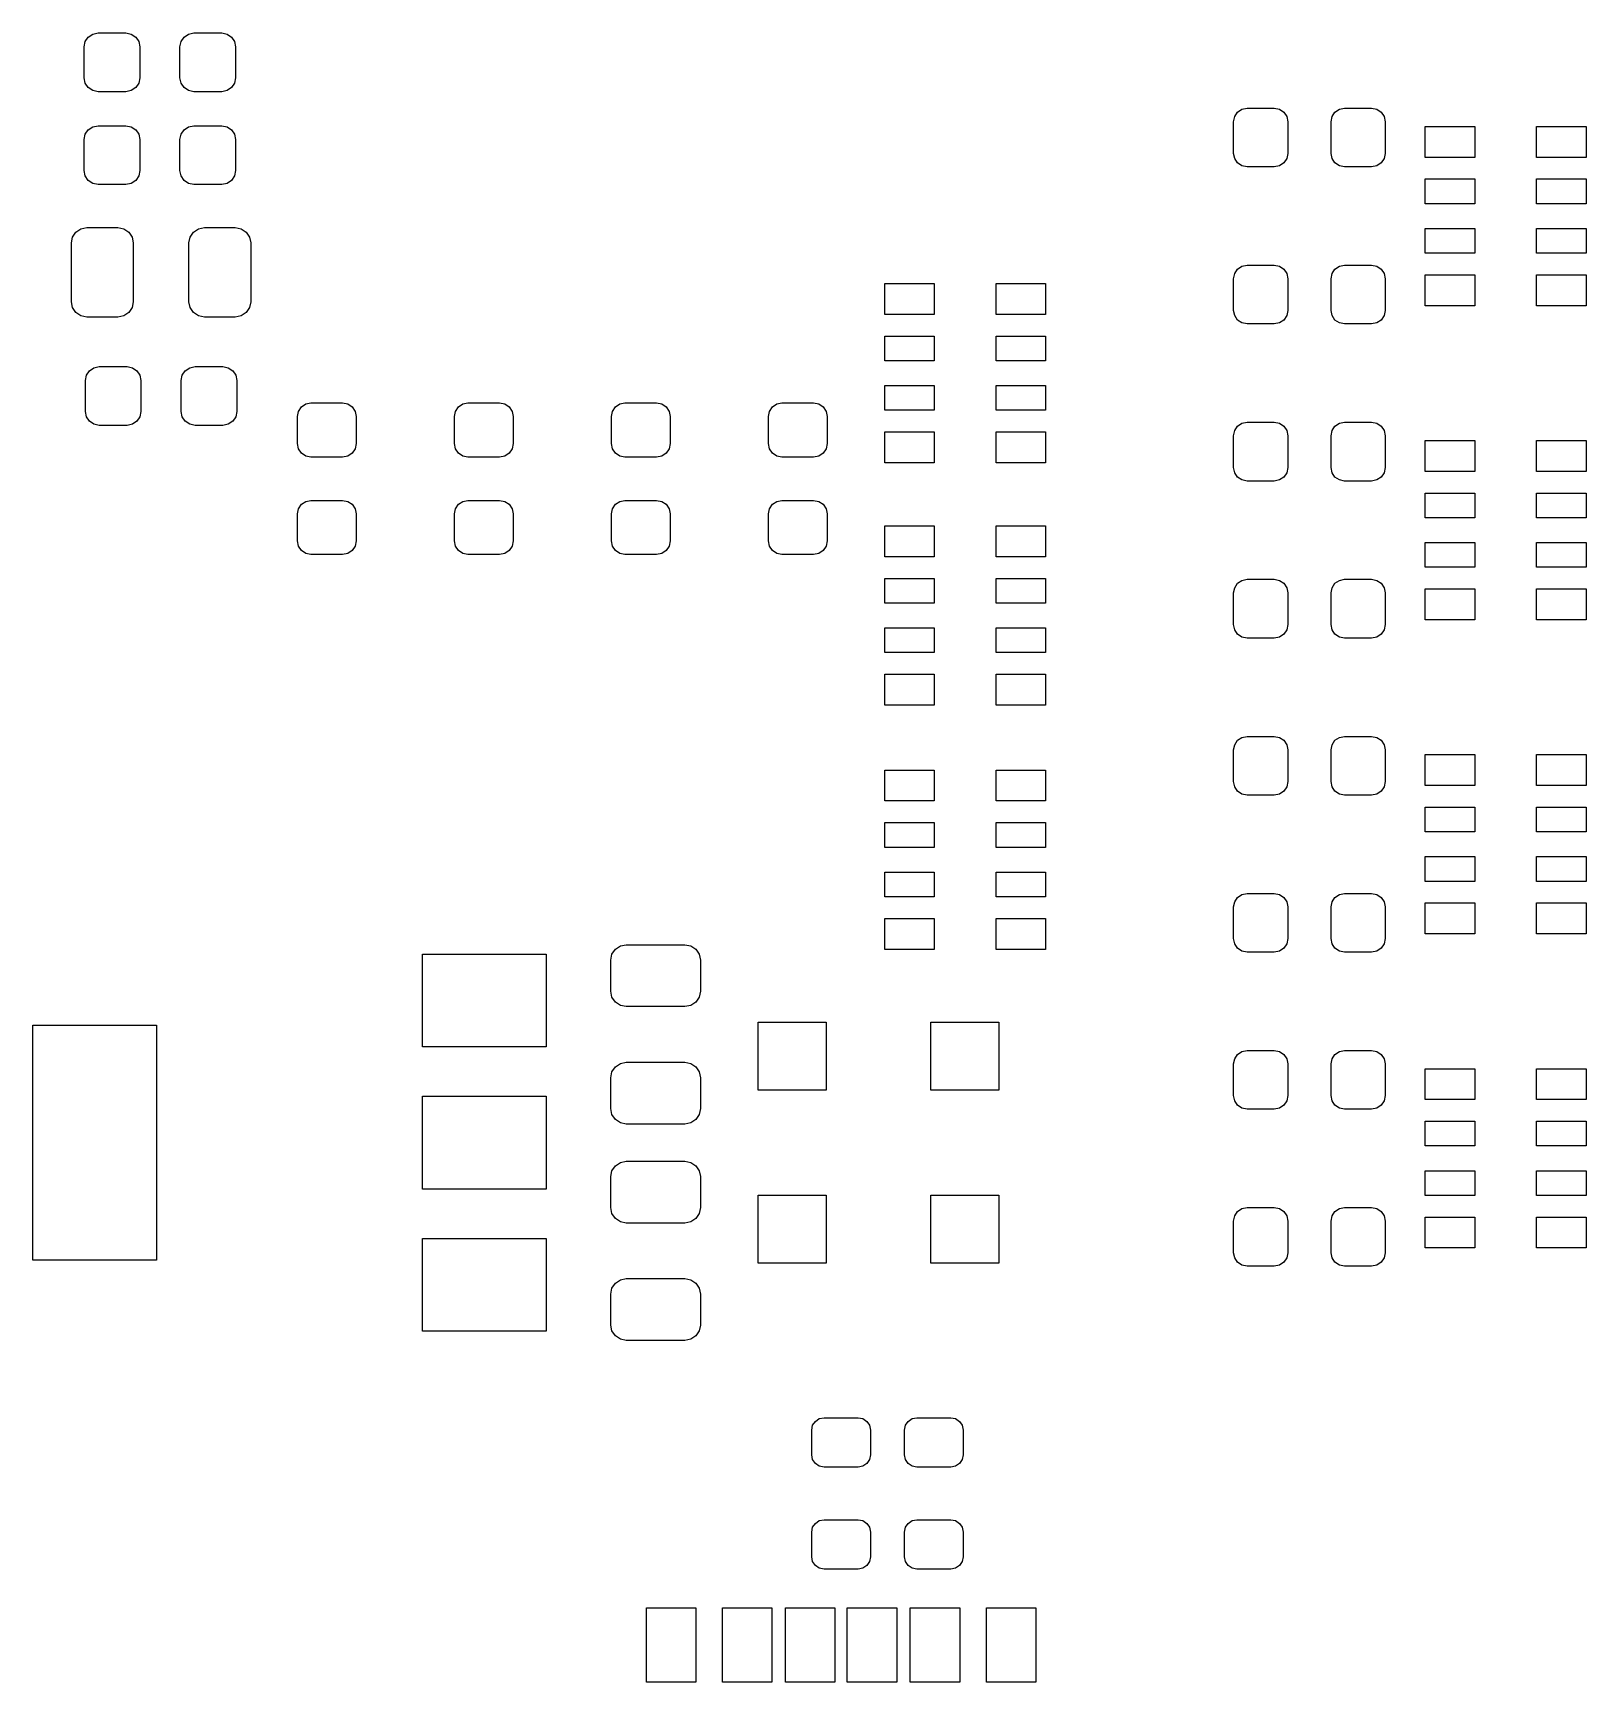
# Model space of a CAD drawing. Extents: x 59.9 to 115.5, y -126.7 to -48.9.
# Drawn here: x 90.43 to 115.55, y -125.05 to -98.38 of the extents above; entities that cross this region are included whole.
import ezdxf

# ---------------------------------------------------------------- set-up
doc = ezdxf.new("R2010")
doc.units = 0
doc.layers.add('BLACK', color=7, linetype='CONTINUOUS')

msp = doc.modelspace()

# ---------------------------------------------------------------- linework, layer by layer
at = {"layer": 'BLACK', "linetype": 'CONTINUOUS'}
for p, q in [((91.3214, -98.4444), (91.3944, -98.3956)), ((91.3944, -98.3956), (91.4805, -98.3785)), ((91.4805, -98.3785), (91.9305, -98.3785)), ((91.9305, -98.3785), (92.0166, -98.3956)), ((92.0166, -98.3956), (92.0896, -98.4444)), ((92.8714, -98.4444), (92.9444, -98.3956)), ((92.9444, -98.3956), (93.0305, -98.3785)), ((93.0305, -98.3785), (93.4805, -98.3785)), ((93.4805, -98.3785), (93.5666, -98.3956)), ((93.5666, -98.3956), (93.6396, -98.4444)), ((91.2555, -98.6035), (91.2726, -98.5174)), ((91.2555, -99.1035), (91.2555, -98.6035)), ((91.2726, -98.5174), (91.3214, -98.4444)), ((92.0896, -98.4444), (92.1384, -98.5174)), ((92.1384, -98.5174), (92.1555, -98.6035)), ((92.1555, -98.6035), (92.1555, -99.1035)), ((92.8055, -98.6035), (92.8226, -98.5174)), ((92.8055, -99.1035), (92.8055, -98.6035)), ((92.8226, -98.5174), (92.8714, -98.4444)), ((93.6396, -98.4444), (93.6884, -98.5174)), ((93.6884, -98.5174), (93.7055, -98.6035)), ((93.7055, -98.6035), (93.7055, -99.1035)), ((91.2726, -99.1896), (91.2555, -99.1035)), ((91.3214, -99.2626), (91.2726, -99.1896)), ((92.1384, -99.1896), (92.0896, -99.2626)), ((92.1555, -99.1035), (92.1384, -99.1896)), ((92.8226, -99.1896), (92.8055, -99.1035)), ((92.8714, -99.2626), (92.8226, -99.1896)), ((93.6884, -99.1896), (93.6396, -99.2626)), ((93.7055, -99.1035), (93.6884, -99.1896)), ((91.3944, -99.3113), (91.3214, -99.2626)), ((91.4805, -99.3285), (91.3944, -99.3113)), ((91.9305, -99.3285), (91.4805, -99.3285)), ((92.0166, -99.3113), (91.9305, -99.3285)), ((92.0896, -99.2626), (92.0166, -99.3113)), ((92.9444, -99.3113), (92.8714, -99.2626)), ((93.0305, -99.3285), (92.9444, -99.3113)), ((93.4805, -99.3285), (93.0305, -99.3285)), ((93.5666, -99.3113), (93.4805, -99.3285)), ((93.6396, -99.2626), (93.5666, -99.3113)), ((109.85, -99.8137), (109.867, -99.73)), ((109.867, -99.73), (109.914, -99.6591)), ((109.914, -99.6591), (109.985, -99.6117)), ((109.985, -99.6117), (110.069, -99.595)), ((110.069, -99.595), (110.506, -99.595)), ((110.506, -99.595), (110.59, -99.6117)), ((110.59, -99.6117), (110.661, -99.6591)), ((110.661, -99.6591), (110.708, -99.73)), ((110.708, -99.73), (110.725, -99.8137)), ((111.425, -99.8137), (111.442, -99.73)), ((111.442, -99.73), (111.489, -99.6591)), ((111.489, -99.6591), (111.56, -99.6117)), ((111.56, -99.6117), (111.644, -99.595)), ((111.644, -99.595), (112.081, -99.595)), ((112.081, -99.595), (112.165, -99.6117)), ((112.165, -99.6117), (112.236, -99.6591)), ((112.236, -99.6591), (112.283, -99.73)), ((112.283, -99.73), (112.3, -99.8137)), ((91.2555, -100.103), (91.2726, -100.017)), ((91.2726, -100.017), (91.3214, -99.9444)), ((91.3214, -99.9444), (91.3944, -99.8956)), ((91.3944, -99.8956), (91.4805, -99.8785)), ((91.4805, -99.8785), (91.9305, -99.8785)), ((91.9305, -99.8785), (92.0166, -99.8956)), ((92.0166, -99.8956), (92.0896, -99.9444)), ((92.0896, -99.9444), (92.1384, -100.017)), ((92.1384, -100.017), (92.1555, -100.103)), ((92.8055, -100.103), (92.8226, -100.017)), ((92.8226, -100.017), (92.8714, -99.9444)), ((92.8714, -99.9444), (92.9444, -99.8956)), ((92.9444, -99.8956), (93.0305, -99.8785)), ((93.0305, -99.8785), (93.4805, -99.8785)), ((93.4805, -99.8785), (93.5666, -99.8956)), ((93.5666, -99.8956), (93.6396, -99.9444)), ((93.6396, -99.9444), (93.6884, -100.017)), ((93.6884, -100.017), (93.7055, -100.103)), ((109.85, -100.326), (109.85, -99.8137)), ((110.725, -99.8137), (110.725, -100.326)), ((111.425, -100.326), (111.425, -99.8137)), ((112.3, -99.8137), (112.3, -100.326)), ((112.95, -100.39), (112.95, -99.89)), ((112.95, -99.89), (113.75, -99.89)), ((113.75, -99.89), (113.75, -100.39)), ((114.75, -100.39), (114.75, -99.89)), ((114.75, -99.89), (115.55, -99.89)), ((115.55, -99.89), (115.55, -100.39)), ((91.2555, -100.603), (91.2555, -100.103)), ((92.1555, -100.103), (92.1555, -100.603)), ((92.8055, -100.603), (92.8055, -100.103)), ((93.7055, -100.103), (93.7055, -100.603)), ((109.867, -100.41), (109.85, -100.326)), ((109.914, -100.481), (109.867, -100.41)), ((109.985, -100.528), (109.914, -100.481)), ((110.069, -100.545), (109.985, -100.528)), ((110.506, -100.545), (110.069, -100.545)), ((110.59, -100.528), (110.506, -100.545)), ((110.661, -100.481), (110.59, -100.528)), ((110.708, -100.41), (110.661, -100.481)), ((110.725, -100.326), (110.708, -100.41)), ((111.442, -100.41), (111.425, -100.326)), ((111.489, -100.481), (111.442, -100.41)), ((111.56, -100.528), (111.489, -100.481)), ((111.644, -100.545), (111.56, -100.528)), ((112.081, -100.545), (111.644, -100.545)), ((112.165, -100.528), (112.081, -100.545)), ((112.236, -100.481), (112.165, -100.528)), ((112.283, -100.41), (112.236, -100.481)), ((112.3, -100.326), (112.283, -100.41)), ((113.75, -100.39), (112.95, -100.39)), ((115.55, -100.39), (114.75, -100.39)), ((91.2726, -100.69), (91.2555, -100.603)), ((91.3214, -100.763), (91.2726, -100.69)), ((91.3944, -100.811), (91.3214, -100.763)), ((91.4805, -100.828), (91.3944, -100.811)), ((92.0166, -100.811), (91.9305, -100.828)), ((92.0896, -100.763), (92.0166, -100.811)), ((92.1384, -100.69), (92.0896, -100.763)), ((92.1555, -100.603), (92.1384, -100.69)), ((92.8226, -100.69), (92.8055, -100.603)), ((92.8714, -100.763), (92.8226, -100.69)), ((92.9444, -100.811), (92.8714, -100.763)), ((93.0305, -100.828), (92.9444, -100.811)), ((93.5666, -100.811), (93.4805, -100.828)), ((93.6396, -100.763), (93.5666, -100.811)), ((93.6884, -100.69), (93.6396, -100.763)), ((93.7055, -100.603), (93.6884, -100.69)), ((112.95, -101.14), (112.95, -100.74)), ((112.95, -100.74), (113.75, -100.74)), ((113.75, -100.74), (113.75, -101.14)), ((114.75, -101.14), (114.75, -100.74)), ((114.75, -100.74), (115.55, -100.74)), ((115.55, -100.74), (115.55, -101.14)), ((91.9305, -100.828), (91.4805, -100.828)), ((93.4805, -100.828), (93.0305, -100.828)), ((113.75, -101.14), (112.95, -101.14)), ((115.55, -101.14), (114.75, -101.14)), ((91.069, -101.679), (91.1232, -101.598)), ((91.1232, -101.598), (91.2043, -101.544)), ((91.2043, -101.544), (91.3, -101.525)), ((91.3, -101.525), (91.8, -101.525)), ((91.8, -101.525), (91.8957, -101.544)), ((91.8957, -101.544), (91.9768, -101.598)), ((91.9768, -101.598), (92.031, -101.679)), ((92.969, -101.679), (93.0232, -101.598)), ((93.0232, -101.598), (93.1043, -101.544)), ((93.1043, -101.544), (93.2, -101.525)), ((93.2, -101.525), (93.7, -101.525)), ((93.7, -101.525), (93.7957, -101.544)), ((93.7957, -101.544), (93.8768, -101.598)), ((93.8768, -101.598), (93.931, -101.679)), ((112.95, -101.94), (112.95, -101.54)), ((112.95, -101.54), (113.75, -101.54)), ((113.75, -101.54), (113.75, -101.94)), ((114.75, -101.94), (114.75, -101.54)), ((114.75, -101.54), (115.55, -101.54)), ((115.55, -101.54), (115.55, -101.94)), ((91.05, -101.775), (91.069, -101.679)), ((91.05, -102.725), (91.05, -101.775)), ((92.031, -101.679), (92.05, -101.775)), ((92.05, -101.775), (92.05, -102.725)), ((92.95, -101.775), (92.969, -101.679)), ((92.95, -102.725), (92.95, -101.775)), ((93.931, -101.679), (93.95, -101.775)), ((93.95, -101.775), (93.95, -102.725)), ((109.985, -102.152), (110.069, -102.135)), ((110.069, -102.135), (110.506, -102.135)), ((110.506, -102.135), (110.59, -102.152)), ((111.56, -102.152), (111.644, -102.135)), ((111.644, -102.135), (112.081, -102.135)), ((112.081, -102.135), (112.165, -102.152)), ((113.75, -101.94), (112.95, -101.94)), ((115.55, -101.94), (114.75, -101.94)), ((109.85, -102.354), (109.867, -102.27)), ((109.85, -102.866), (109.85, -102.354)), ((109.867, -102.27), (109.914, -102.199)), ((109.914, -102.199), (109.985, -102.152)), ((110.59, -102.152), (110.661, -102.199)), ((110.661, -102.199), (110.708, -102.27)), ((110.708, -102.27), (110.725, -102.354)), ((110.725, -102.354), (110.725, -102.866)), ((111.425, -102.354), (111.442, -102.27)), ((111.425, -102.866), (111.425, -102.354)), ((111.442, -102.27), (111.489, -102.199)), ((111.489, -102.199), (111.56, -102.152)), ((112.165, -102.152), (112.236, -102.199)), ((112.236, -102.199), (112.283, -102.27)), ((112.283, -102.27), (112.3, -102.354)), ((112.3, -102.354), (112.3, -102.866)), ((112.95, -102.79), (112.95, -102.29)), ((112.95, -102.29), (113.75, -102.29)), ((113.75, -102.29), (113.75, -102.79)), ((114.75, -102.79), (114.75, -102.29)), ((114.75, -102.29), (115.55, -102.29)), ((115.55, -102.29), (115.55, -102.79)), ((104.206, -102.93), (104.206, -102.43)), ((104.206, -102.43), (105.006, -102.43)), ((105.006, -102.43), (105.006, -102.93)), ((106.006, -102.93), (106.006, -102.43)), ((106.006, -102.43), (106.806, -102.43)), ((106.806, -102.43), (106.806, -102.93)), ((91.069, -102.821), (91.05, -102.725)), ((91.1232, -102.902), (91.069, -102.821)), ((91.2043, -102.956), (91.1232, -102.902)), ((91.9768, -102.902), (91.8957, -102.956)), ((92.031, -102.821), (91.9768, -102.902)), ((92.05, -102.725), (92.031, -102.821)), ((92.969, -102.821), (92.95, -102.725)), ((93.0232, -102.902), (92.969, -102.821)), ((93.1043, -102.956), (93.0232, -102.902)), ((93.8768, -102.902), (93.7957, -102.956)), ((93.931, -102.821), (93.8768, -102.902)), ((93.95, -102.725), (93.931, -102.821)), ((105.006, -102.93), (104.206, -102.93)), ((106.806, -102.93), (106.006, -102.93)), ((109.867, -102.95), (109.85, -102.866)), ((109.914, -103.021), (109.867, -102.95)), ((110.708, -102.95), (110.661, -103.021)), ((110.725, -102.866), (110.708, -102.95)), ((111.442, -102.95), (111.425, -102.866)), ((111.489, -103.021), (111.442, -102.95)), ((112.283, -102.95), (112.236, -103.021)), ((112.3, -102.866), (112.283, -102.95)), ((113.75, -102.79), (112.95, -102.79)), ((115.55, -102.79), (114.75, -102.79)), ((91.3, -102.975), (91.2043, -102.956)), ((91.8, -102.975), (91.3, -102.975)), ((91.8957, -102.956), (91.8, -102.975)), ((93.2, -102.975), (93.1043, -102.956)), ((93.7, -102.975), (93.2, -102.975)), ((93.7957, -102.956), (93.7, -102.975)), ((109.985, -103.068), (109.914, -103.021)), ((110.069, -103.085), (109.985, -103.068)), ((110.506, -103.085), (110.069, -103.085)), ((110.59, -103.068), (110.506, -103.085)), ((110.661, -103.021), (110.59, -103.068)), ((111.56, -103.068), (111.489, -103.021)), ((111.644, -103.085), (111.56, -103.068)), ((112.081, -103.085), (111.644, -103.085)), ((112.165, -103.068), (112.081, -103.085)), ((112.236, -103.021), (112.165, -103.068)), ((104.206, -103.68), (104.206, -103.28)), ((104.206, -103.28), (105.006, -103.28)), ((105.006, -103.28), (105.006, -103.68)), ((106.006, -103.68), (106.006, -103.28)), ((106.006, -103.28), (106.806, -103.28)), ((106.806, -103.28), (106.806, -103.68)), ((105.006, -103.68), (104.206, -103.68)), ((106.806, -103.68), (106.006, -103.68)), ((91.275, -104), (91.2921, -103.914)), ((91.275, -104.5), (91.275, -104)), ((91.2921, -103.914), (91.3409, -103.841)), ((91.3409, -103.841), (91.4139, -103.792)), ((91.4139, -103.792), (91.5, -103.775)), ((91.5, -103.775), (91.95, -103.775)), ((91.95, -103.775), (92.0361, -103.792)), ((92.0361, -103.792), (92.1091, -103.841)), ((92.1091, -103.841), (92.1579, -103.914)), ((92.1579, -103.914), (92.175, -104)), ((92.175, -104), (92.175, -104.5)), ((92.825, -104), (92.8421, -103.914)), ((92.825, -104.5), (92.825, -104)), ((92.8421, -103.914), (92.8909, -103.841)), ((92.8909, -103.841), (92.9639, -103.792)), ((92.9639, -103.792), (93.05, -103.775)), ((93.05, -103.775), (93.5, -103.775)), ((93.5, -103.775), (93.5861, -103.792)), ((93.5861, -103.792), (93.6591, -103.841)), ((93.6591, -103.841), (93.7079, -103.914)), ((93.7079, -103.914), (93.725, -104)), ((93.725, -104), (93.725, -104.5)), ((104.206, -104.48), (104.206, -104.08)), ((104.206, -104.08), (105.006, -104.08)), ((105.006, -104.08), (105.006, -104.48)), ((106.006, -104.48), (106.006, -104.08)), ((106.006, -104.08), (106.806, -104.08)), ((106.806, -104.08), (106.806, -104.48)), ((91.2921, -104.586), (91.275, -104.5)), ((92.175, -104.5), (92.1579, -104.586)), ((92.8421, -104.586), (92.825, -104.5)), ((93.725, -104.5), (93.7079, -104.586)), ((94.705, -104.581), (94.7217, -104.498)), ((94.7217, -104.498), (94.7691, -104.427)), ((94.7691, -104.427), (94.84, -104.379)), ((94.84, -104.379), (94.9237, -104.362)), ((94.9237, -104.362), (95.4363, -104.362)), ((95.4363, -104.362), (95.52, -104.379)), ((95.52, -104.379), (95.5909, -104.427)), ((95.5909, -104.427), (95.6383, -104.498)), ((95.6383, -104.498), (95.655, -104.581)), ((97.245, -104.581), (97.2617, -104.498)), ((97.2617, -104.498), (97.3091, -104.427)), ((97.3091, -104.427), (97.38, -104.379)), ((97.38, -104.379), (97.4637, -104.362)), ((97.4637, -104.362), (97.9762, -104.362)), ((97.9762, -104.362), (98.06, -104.379)), ((98.06, -104.379), (98.1309, -104.427)), ((98.1309, -104.427), (98.1783, -104.498)), ((98.1783, -104.498), (98.195, -104.581)), ((99.785, -104.581), (99.8017, -104.498)), ((99.8017, -104.498), (99.8491, -104.427)), ((99.8491, -104.427), (99.92, -104.379)), ((99.92, -104.379), (100.004, -104.362)), ((100.004, -104.362), (100.516, -104.362)), ((100.516, -104.362), (100.6, -104.379)), ((100.6, -104.379), (100.671, -104.427)), ((100.671, -104.427), (100.718, -104.498)), ((100.718, -104.498), (100.735, -104.581)), ((102.325, -104.581), (102.342, -104.498)), ((102.342, -104.498), (102.389, -104.427)), ((102.389, -104.427), (102.46, -104.379)), ((102.46, -104.379), (102.544, -104.362)), ((102.544, -104.362), (103.056, -104.362)), ((103.056, -104.362), (103.14, -104.379)), ((103.14, -104.379), (103.211, -104.427)), ((103.211, -104.427), (103.258, -104.498)), ((103.258, -104.498), (103.275, -104.581)), ((105.006, -104.48), (104.206, -104.48)), ((106.806, -104.48), (106.006, -104.48)), ((91.3409, -104.659), (91.2921, -104.586)), ((91.4139, -104.708), (91.3409, -104.659)), ((91.5, -104.725), (91.4139, -104.708)), ((91.95, -104.725), (91.5, -104.725)), ((92.0361, -104.708), (91.95, -104.725)), ((92.1091, -104.659), (92.0361, -104.708)), ((92.1579, -104.586), (92.1091, -104.659)), ((92.8909, -104.659), (92.8421, -104.586)), ((92.9639, -104.708), (92.8909, -104.659)), ((93.05, -104.725), (92.9639, -104.708)), ((93.5, -104.725), (93.05, -104.725)), ((93.5861, -104.708), (93.5, -104.725)), ((93.6591, -104.659), (93.5861, -104.708)), ((93.7079, -104.586), (93.6591, -104.659)), ((94.705, -105.019), (94.705, -104.581)), ((95.655, -104.581), (95.655, -105.019)), ((97.245, -105.019), (97.245, -104.581)), ((98.195, -104.581), (98.195, -105.019)), ((99.785, -105.019), (99.785, -104.581)), ((100.735, -104.581), (100.735, -105.019)), ((102.325, -105.019), (102.325, -104.581)), ((103.275, -104.581), (103.275, -105.019)), ((109.85, -104.894), (109.867, -104.81)), ((109.867, -104.81), (109.914, -104.739)), ((109.914, -104.739), (109.985, -104.692)), ((109.985, -104.692), (110.069, -104.675)), ((110.069, -104.675), (110.506, -104.675)), ((110.506, -104.675), (110.59, -104.692)), ((110.59, -104.692), (110.661, -104.739)), ((110.661, -104.739), (110.708, -104.81)), ((110.708, -104.81), (110.725, -104.894)), ((111.425, -104.894), (111.442, -104.81)), ((111.442, -104.81), (111.489, -104.739)), ((111.489, -104.739), (111.56, -104.692)), ((111.56, -104.692), (111.644, -104.675)), ((111.644, -104.675), (112.081, -104.675)), ((112.081, -104.675), (112.165, -104.692)), ((112.165, -104.692), (112.236, -104.739)), ((112.236, -104.739), (112.283, -104.81)), ((112.283, -104.81), (112.3, -104.894)), ((94.7217, -105.102), (94.705, -105.019)), ((95.655, -105.019), (95.6383, -105.102)), ((97.2617, -105.102), (97.245, -105.019)), ((98.195, -105.019), (98.1783, -105.102)), ((99.8017, -105.102), (99.785, -105.019)), ((100.735, -105.019), (100.718, -105.102)), ((102.342, -105.102), (102.325, -105.019)), ((103.275, -105.019), (103.258, -105.102)), ((104.206, -105.33), (104.206, -104.83)), ((104.206, -104.83), (105.006, -104.83)), ((105.006, -104.83), (105.006, -105.33)), ((106.006, -105.33), (106.006, -104.83)), ((106.006, -104.83), (106.806, -104.83)), ((106.806, -104.83), (106.806, -105.33)), ((109.85, -105.406), (109.85, -104.894)), ((110.725, -104.894), (110.725, -105.406)), ((111.425, -105.406), (111.425, -104.894)), ((112.3, -104.894), (112.3, -105.406)), ((112.95, -105.47), (112.95, -104.97)), ((112.95, -104.97), (113.75, -104.97)), ((113.75, -104.97), (113.75, -105.47)), ((114.75, -105.47), (114.75, -104.97)), ((114.75, -104.97), (115.55, -104.97)), ((115.55, -104.97), (115.55, -105.47)), ((94.7691, -105.173), (94.7217, -105.102)), ((94.84, -105.221), (94.7691, -105.173)), ((94.9237, -105.237), (94.84, -105.221)), ((95.4363, -105.237), (94.9237, -105.237)), ((95.52, -105.221), (95.4363, -105.237)), ((95.5909, -105.173), (95.52, -105.221)), ((95.6383, -105.102), (95.5909, -105.173)), ((97.3091, -105.173), (97.2617, -105.102)), ((97.38, -105.221), (97.3091, -105.173)), ((97.4637, -105.237), (97.38, -105.221)), ((97.9762, -105.237), (97.4637, -105.237)), ((98.06, -105.221), (97.9762, -105.237)), ((98.1309, -105.173), (98.06, -105.221)), ((98.1783, -105.102), (98.1309, -105.173)), ((99.8491, -105.173), (99.8017, -105.102)), ((99.92, -105.221), (99.8491, -105.173)), ((100.004, -105.237), (99.92, -105.221)), ((100.516, -105.237), (100.004, -105.237)), ((100.6, -105.221), (100.516, -105.237)), ((100.671, -105.173), (100.6, -105.221)), ((100.718, -105.102), (100.671, -105.173)), ((102.389, -105.173), (102.342, -105.102)), ((102.46, -105.221), (102.389, -105.173)), ((102.544, -105.237), (102.46, -105.221)), ((103.056, -105.237), (102.544, -105.237)), ((103.14, -105.221), (103.056, -105.237)), ((103.211, -105.173), (103.14, -105.221)), ((103.258, -105.102), (103.211, -105.173)), ((105.006, -105.33), (104.206, -105.33)), ((106.806, -105.33), (106.006, -105.33)), ((109.867, -105.49), (109.85, -105.406)), ((109.914, -105.561), (109.867, -105.49)), ((109.985, -105.608), (109.914, -105.561)), ((110.069, -105.625), (109.985, -105.608)), ((110.59, -105.608), (110.506, -105.625)), ((110.661, -105.561), (110.59, -105.608)), ((110.708, -105.49), (110.661, -105.561)), ((110.725, -105.406), (110.708, -105.49)), ((111.442, -105.49), (111.425, -105.406)), ((111.489, -105.561), (111.442, -105.49)), ((111.56, -105.608), (111.489, -105.561)), ((111.644, -105.625), (111.56, -105.608)), ((112.165, -105.608), (112.081, -105.625)), ((112.236, -105.561), (112.165, -105.608)), ((112.283, -105.49), (112.236, -105.561)), ((112.3, -105.406), (112.283, -105.49)), ((113.75, -105.47), (112.95, -105.47)), ((115.55, -105.47), (114.75, -105.47)), ((110.506, -105.625), (110.069, -105.625)), ((112.081, -105.625), (111.644, -105.625)), ((112.95, -106.22), (112.95, -105.82)), ((112.95, -105.82), (113.75, -105.82)), ((113.75, -105.82), (113.75, -106.22)), ((114.75, -106.22), (114.75, -105.82)), ((114.75, -105.82), (115.55, -105.82)), ((115.55, -105.82), (115.55, -106.22)), ((94.705, -106.156), (94.7217, -106.073)), ((94.7217, -106.073), (94.7691, -106.002)), ((94.7691, -106.002), (94.84, -105.954)), ((94.84, -105.954), (94.9237, -105.938)), ((94.9237, -105.938), (95.4363, -105.938)), ((95.4363, -105.938), (95.52, -105.954)), ((95.52, -105.954), (95.5909, -106.002)), ((95.5909, -106.002), (95.6383, -106.073)), ((95.6383, -106.073), (95.655, -106.156)), ((97.245, -106.156), (97.2617, -106.073)), ((97.2617, -106.073), (97.3091, -106.002)), ((97.3091, -106.002), (97.38, -105.954)), ((97.38, -105.954), (97.4637, -105.938)), ((97.4637, -105.938), (97.9762, -105.938)), ((97.9762, -105.938), (98.06, -105.954)), ((98.06, -105.954), (98.1309, -106.002)), ((98.1309, -106.002), (98.1783, -106.073)), ((98.1783, -106.073), (98.195, -106.156)), ((99.785, -106.156), (99.8017, -106.073)), ((99.8017, -106.073), (99.8491, -106.002)), ((99.8491, -106.002), (99.92, -105.954)), ((99.92, -105.954), (100.004, -105.938)), ((100.004, -105.938), (100.516, -105.938)), ((100.516, -105.938), (100.6, -105.954)), ((100.6, -105.954), (100.671, -106.002)), ((100.671, -106.002), (100.718, -106.073)), ((100.718, -106.073), (100.735, -106.156)), ((102.325, -106.156), (102.342, -106.073)), ((102.342, -106.073), (102.389, -106.002)), ((102.389, -106.002), (102.46, -105.954)), ((102.46, -105.954), (102.544, -105.938)), ((102.544, -105.938), (103.056, -105.938)), ((103.056, -105.938), (103.14, -105.954)), ((103.14, -105.954), (103.211, -106.002)), ((103.211, -106.002), (103.258, -106.073)), ((103.258, -106.073), (103.275, -106.156)), ((94.705, -106.594), (94.705, -106.156)), ((95.655, -106.156), (95.655, -106.594)), ((97.245, -106.594), (97.245, -106.156)), ((98.195, -106.156), (98.195, -106.594)), ((99.785, -106.594), (99.785, -106.156)), ((100.735, -106.156), (100.735, -106.594)), ((102.325, -106.594), (102.325, -106.156)), ((103.275, -106.156), (103.275, -106.594)), ((104.206, -106.85), (104.206, -106.35)), ((104.206, -106.35), (105.006, -106.35)), ((105.006, -106.35), (105.006, -106.85)), ((106.006, -106.85), (106.006, -106.35)), ((106.006, -106.35), (106.806, -106.35)), ((106.806, -106.35), (106.806, -106.85)), ((113.75, -106.22), (112.95, -106.22)), ((115.55, -106.22), (114.75, -106.22)), ((94.7217, -106.677), (94.705, -106.594)), ((94.7691, -106.748), (94.7217, -106.677)), ((95.6383, -106.677), (95.5909, -106.748)), ((95.655, -106.594), (95.6383, -106.677)), ((97.2617, -106.677), (97.245, -106.594)), ((97.3091, -106.748), (97.2617, -106.677)), ((98.1783, -106.677), (98.1309, -106.748)), ((98.195, -106.594), (98.1783, -106.677)), ((99.8017, -106.677), (99.785, -106.594)), ((99.8491, -106.748), (99.8017, -106.677)), ((100.718, -106.677), (100.671, -106.748)), ((100.735, -106.594), (100.718, -106.677)), ((102.342, -106.677), (102.325, -106.594)), ((102.389, -106.748), (102.342, -106.677)), ((103.258, -106.677), (103.211, -106.748)), ((103.275, -106.594), (103.258, -106.677)), ((112.95, -107.02), (112.95, -106.62)), ((112.95, -106.62), (113.75, -106.62)), ((113.75, -106.62), (113.75, -107.02)), ((114.75, -107.02), (114.75, -106.62)), ((114.75, -106.62), (115.55, -106.62)), ((115.55, -106.62), (115.55, -107.02)), ((94.84, -106.796), (94.7691, -106.748)), ((94.9237, -106.812), (94.84, -106.796)), ((95.4363, -106.812), (94.9237, -106.812)), ((95.52, -106.796), (95.4363, -106.812)), ((95.5909, -106.748), (95.52, -106.796)), ((97.38, -106.796), (97.3091, -106.748)), ((97.4637, -106.812), (97.38, -106.796)), ((97.9762, -106.812), (97.4637, -106.812)), ((98.06, -106.796), (97.9762, -106.812)), ((98.1309, -106.748), (98.06, -106.796)), ((99.92, -106.796), (99.8491, -106.748)), ((100.004, -106.812), (99.92, -106.796)), ((100.516, -106.812), (100.004, -106.812)), ((100.6, -106.796), (100.516, -106.812)), ((100.671, -106.748), (100.6, -106.796)), ((102.46, -106.796), (102.389, -106.748)), ((102.544, -106.812), (102.46, -106.796)), ((103.056, -106.812), (102.544, -106.812)), ((103.14, -106.796), (103.056, -106.812)), ((103.211, -106.748), (103.14, -106.796)), ((105.006, -106.85), (104.206, -106.85)), ((106.806, -106.85), (106.006, -106.85)), ((104.206, -107.6), (104.206, -107.2)), ((104.206, -107.2), (105.006, -107.2)), ((105.006, -107.2), (105.006, -107.6)), ((106.006, -107.6), (106.006, -107.2)), ((106.006, -107.2), (106.806, -107.2)), ((106.806, -107.2), (106.806, -107.6)), ((109.985, -107.232), (110.069, -107.215)), ((110.069, -107.215), (110.506, -107.215)), ((110.506, -107.215), (110.59, -107.232)), ((111.56, -107.232), (111.644, -107.215)), ((111.644, -107.215), (112.081, -107.215)), ((112.081, -107.215), (112.165, -107.232)), ((113.75, -107.02), (112.95, -107.02)), ((115.55, -107.02), (114.75, -107.02)), ((109.85, -107.434), (109.867, -107.35)), ((109.85, -107.946), (109.85, -107.434)), ((109.867, -107.35), (109.914, -107.279)), ((109.914, -107.279), (109.985, -107.232)), ((110.59, -107.232), (110.661, -107.279)), ((110.661, -107.279), (110.708, -107.35)), ((110.708, -107.35), (110.725, -107.434)), ((110.725, -107.434), (110.725, -107.946)), ((111.425, -107.434), (111.442, -107.35)), ((111.425, -107.946), (111.425, -107.434)), ((111.442, -107.35), (111.489, -107.279)), ((111.489, -107.279), (111.56, -107.232)), ((112.165, -107.232), (112.236, -107.279)), ((112.236, -107.279), (112.283, -107.35)), ((112.283, -107.35), (112.3, -107.434)), ((112.3, -107.434), (112.3, -107.946)), ((112.95, -107.87), (112.95, -107.37)), ((112.95, -107.37), (113.75, -107.37)), ((113.75, -107.37), (113.75, -107.87)), ((114.75, -107.87), (114.75, -107.37)), ((114.75, -107.37), (115.55, -107.37)), ((115.55, -107.37), (115.55, -107.87)), ((105.006, -107.6), (104.206, -107.6)), ((106.806, -107.6), (106.006, -107.6)), ((104.206, -108.4), (104.206, -108)), ((104.206, -108), (105.006, -108)), ((105.006, -108), (105.006, -108.4)), ((106.006, -108.4), (106.006, -108)), ((106.006, -108), (106.806, -108)), ((106.806, -108), (106.806, -108.4)), ((109.867, -108.03), (109.85, -107.946)), ((110.725, -107.946), (110.708, -108.03)), ((111.442, -108.03), (111.425, -107.946)), ((112.3, -107.946), (112.283, -108.03)), ((113.75, -107.87), (112.95, -107.87)), ((115.55, -107.87), (114.75, -107.87)), ((109.914, -108.101), (109.867, -108.03)), ((109.985, -108.148), (109.914, -108.101)), ((110.069, -108.165), (109.985, -108.148)), ((110.506, -108.165), (110.069, -108.165)), ((110.59, -108.148), (110.506, -108.165)), ((110.661, -108.101), (110.59, -108.148)), ((110.708, -108.03), (110.661, -108.101)), ((111.489, -108.101), (111.442, -108.03)), ((111.56, -108.148), (111.489, -108.101)), ((111.644, -108.165), (111.56, -108.148)), ((112.081, -108.165), (111.644, -108.165)), ((112.165, -108.148), (112.081, -108.165)), ((112.236, -108.101), (112.165, -108.148)), ((112.283, -108.03), (112.236, -108.101)), ((105.006, -108.4), (104.206, -108.4)), ((106.806, -108.4), (106.006, -108.4)), ((104.206, -109.25), (104.206, -108.75)), ((104.206, -108.75), (105.006, -108.75)), ((105.006, -108.75), (105.006, -109.25)), ((106.006, -109.25), (106.006, -108.75)), ((106.006, -108.75), (106.806, -108.75)), ((106.806, -108.75), (106.806, -109.25)), ((105.006, -109.25), (104.206, -109.25)), ((106.806, -109.25), (106.006, -109.25)), ((109.867, -109.89), (109.914, -109.819)), ((109.914, -109.819), (109.985, -109.772)), ((109.985, -109.772), (110.069, -109.755)), ((110.069, -109.755), (110.506, -109.755)), ((110.506, -109.755), (110.59, -109.772)), ((110.59, -109.772), (110.661, -109.819)), ((110.661, -109.819), (110.708, -109.89)), ((111.442, -109.89), (111.489, -109.819)), ((111.489, -109.819), (111.56, -109.772)), ((111.56, -109.772), (111.644, -109.755)), ((111.644, -109.755), (112.081, -109.755)), ((112.081, -109.755), (112.165, -109.772)), ((112.165, -109.772), (112.236, -109.819)), ((112.236, -109.819), (112.283, -109.89)), ((109.85, -109.974), (109.867, -109.89)), ((109.85, -110.486), (109.85, -109.974)), ((110.708, -109.89), (110.725, -109.974)), ((110.725, -109.974), (110.725, -110.486)), ((111.425, -109.974), (111.442, -109.89)), ((111.425, -110.486), (111.425, -109.974)), ((112.283, -109.89), (112.3, -109.974)), ((112.3, -109.974), (112.3, -110.486)), ((112.95, -110.55), (112.95, -110.05)), ((112.95, -110.05), (113.75, -110.05)), ((113.75, -110.05), (113.75, -110.55)), ((114.75, -110.55), (114.75, -110.05)), ((114.75, -110.05), (115.55, -110.05)), ((115.55, -110.05), (115.55, -110.55)), ((104.206, -110.8), (104.206, -110.3)), ((104.206, -110.3), (105.006, -110.3)), ((105.006, -110.3), (105.006, -110.8)), ((106.006, -110.8), (106.006, -110.3)), ((106.006, -110.3), (106.806, -110.3)), ((106.806, -110.3), (106.806, -110.8)), ((109.867, -110.57), (109.85, -110.486)), ((109.914, -110.641), (109.867, -110.57)), ((109.985, -110.688), (109.914, -110.641)), ((110.661, -110.641), (110.59, -110.688)), ((110.708, -110.57), (110.661, -110.641)), ((110.725, -110.486), (110.708, -110.57)), ((111.442, -110.57), (111.425, -110.486)), ((111.489, -110.641), (111.442, -110.57)), ((111.56, -110.688), (111.489, -110.641)), ((112.236, -110.641), (112.165, -110.688)), ((112.283, -110.57), (112.236, -110.641)), ((112.3, -110.486), (112.283, -110.57)), ((113.75, -110.55), (112.95, -110.55)), ((115.55, -110.55), (114.75, -110.55)), ((105.006, -110.8), (104.206, -110.8)), ((106.806, -110.8), (106.006, -110.8)), ((110.069, -110.705), (109.985, -110.688)), ((110.506, -110.705), (110.069, -110.705)), ((110.59, -110.688), (110.506, -110.705)), ((111.644, -110.705), (111.56, -110.688)), ((112.081, -110.705), (111.644, -110.705)), ((112.165, -110.688), (112.081, -110.705)), ((112.95, -111.3), (112.95, -110.9)), ((112.95, -110.9), (113.75, -110.9)), ((113.75, -110.9), (113.75, -111.3)), ((114.75, -111.3), (114.75, -110.9)), ((114.75, -110.9), (115.55, -110.9)), ((115.55, -110.9), (115.55, -111.3)), ((104.206, -111.55), (104.206, -111.15)), ((104.206, -111.15), (105.006, -111.15)), ((105.006, -111.15), (105.006, -111.55)), ((106.006, -111.55), (106.006, -111.15)), ((106.006, -111.15), (106.806, -111.15)), ((106.806, -111.15), (106.806, -111.55)), ((113.75, -111.3), (112.95, -111.3)), ((115.55, -111.3), (114.75, -111.3)), ((105.006, -111.55), (104.206, -111.55)), ((106.806, -111.55), (106.006, -111.55)), ((112.95, -112.1), (112.95, -111.7)), ((112.95, -111.7), (113.75, -111.7)), ((113.75, -111.7), (113.75, -112.1)), ((114.75, -112.1), (114.75, -111.7)), ((114.75, -111.7), (115.55, -111.7)), ((115.55, -111.7), (115.55, -112.1)), ((104.206, -112.35), (104.206, -111.95)), ((104.206, -111.95), (105.006, -111.95)), ((105.006, -111.95), (105.006, -112.35)), ((106.006, -112.35), (106.006, -111.95)), ((106.006, -111.95), (106.806, -111.95)), ((106.806, -111.95), (106.806, -112.35)), ((113.75, -112.1), (112.95, -112.1)), ((115.55, -112.1), (114.75, -112.1)), ((105.006, -112.35), (104.206, -112.35)), ((106.806, -112.35), (106.006, -112.35)), ((109.85, -112.514), (109.867, -112.43)), ((109.85, -113.026), (109.85, -112.514)), ((109.867, -112.43), (109.914, -112.359)), ((109.914, -112.359), (109.985, -112.312)), ((109.985, -112.312), (110.069, -112.295)), ((110.069, -112.295), (110.506, -112.295)), ((110.506, -112.295), (110.59, -112.312)), ((110.59, -112.312), (110.661, -112.359)), ((110.661, -112.359), (110.708, -112.43)), ((110.708, -112.43), (110.725, -112.514)), ((110.725, -112.514), (110.725, -113.026)), ((111.425, -112.514), (111.442, -112.43)), ((111.425, -113.026), (111.425, -112.514)), ((111.442, -112.43), (111.489, -112.359)), ((111.489, -112.359), (111.56, -112.312)), ((111.56, -112.312), (111.644, -112.295)), ((111.644, -112.295), (112.081, -112.295)), ((112.081, -112.295), (112.165, -112.312)), ((112.165, -112.312), (112.236, -112.359)), ((112.236, -112.359), (112.283, -112.43)), ((112.283, -112.43), (112.3, -112.514)), ((112.3, -112.514), (112.3, -113.026)), ((112.95, -112.95), (112.95, -112.45)), ((112.95, -112.45), (113.75, -112.45)), ((113.75, -112.45), (113.75, -112.95)), ((114.75, -112.95), (114.75, -112.45)), ((114.75, -112.45), (115.55, -112.45)), ((115.55, -112.45), (115.55, -112.95)), ((104.206, -113.2), (104.206, -112.7)), ((104.206, -112.7), (105.006, -112.7)), ((105.006, -112.7), (105.006, -113.2)), ((106.006, -113.2), (106.006, -112.7)), ((106.006, -112.7), (106.806, -112.7)), ((106.806, -112.7), (106.806, -113.2)), ((109.867, -113.11), (109.85, -113.026)), ((110.725, -113.026), (110.708, -113.11)), ((111.442, -113.11), (111.425, -113.026)), ((112.3, -113.026), (112.283, -113.11)), ((113.75, -112.95), (112.95, -112.95)), ((115.55, -112.95), (114.75, -112.95)), ((96.728, -114.776), (96.728, -113.276)), ((96.728, -113.276), (98.728, -113.276)), ((98.728, -113.276), (98.728, -114.776)), ((99.775, -113.376), (99.794, -113.28)), ((99.794, -113.28), (99.8482, -113.199)), ((99.8482, -113.199), (99.9293, -113.145)), ((99.9293, -113.145), (100.025, -113.126)), ((100.025, -113.126), (100.975, -113.126)), ((100.975, -113.126), (101.071, -113.145)), ((101.071, -113.145), (101.152, -113.199)), ((101.152, -113.199), (101.206, -113.28)), ((101.206, -113.28), (101.225, -113.376)), ((105.006, -113.2), (104.206, -113.2)), ((106.806, -113.2), (106.006, -113.2)), ((109.914, -113.181), (109.867, -113.11)), ((109.985, -113.228), (109.914, -113.181)), ((110.069, -113.245), (109.985, -113.228)), ((110.506, -113.245), (110.069, -113.245)), ((110.59, -113.228), (110.506, -113.245)), ((110.661, -113.181), (110.59, -113.228)), ((110.708, -113.11), (110.661, -113.181)), ((111.489, -113.181), (111.442, -113.11)), ((111.56, -113.228), (111.489, -113.181)), ((111.644, -113.245), (111.56, -113.228)), ((112.081, -113.245), (111.644, -113.245)), ((112.165, -113.228), (112.081, -113.245)), ((112.236, -113.181), (112.165, -113.228)), ((112.283, -113.11), (112.236, -113.181)), ((99.775, -113.876), (99.775, -113.376)), ((101.225, -113.376), (101.225, -113.876)), ((99.794, -113.972), (99.775, -113.876)), ((101.225, -113.876), (101.206, -113.972)), ((99.8482, -114.053), (99.794, -113.972)), ((99.9293, -114.107), (99.8482, -114.053)), ((100.025, -114.126), (99.9293, -114.107)), ((100.975, -114.126), (100.025, -114.126)), ((101.071, -114.107), (100.975, -114.126)), ((101.152, -114.053), (101.071, -114.107)), ((101.206, -113.972), (101.152, -114.053)), ((102.156, -115.476), (102.156, -114.376)), ((102.156, -114.376), (103.256, -114.376)), ((103.256, -114.376), (103.256, -115.476)), ((104.95, -115.476), (104.95, -114.376)), ((104.95, -114.376), (106.05, -114.376)), ((106.05, -114.376), (106.05, -115.476)), ((90.428, -118.226), (90.428, -114.426)), ((90.428, -114.426), (92.428, -114.426)), ((92.428, -114.426), (92.428, -118.226)), ((98.728, -114.776), (96.728, -114.776)), ((109.867, -114.97), (109.914, -114.899)), ((109.914, -114.899), (109.985, -114.852)), ((109.985, -114.852), (110.069, -114.835)), ((110.069, -114.835), (110.506, -114.835)), ((110.506, -114.835), (110.59, -114.852)), ((110.59, -114.852), (110.661, -114.899)), ((110.661, -114.899), (110.708, -114.97)), ((111.442, -114.97), (111.489, -114.899)), ((111.489, -114.899), (111.56, -114.852)), ((111.56, -114.852), (111.644, -114.835)), ((111.644, -114.835), (112.081, -114.835)), ((112.081, -114.835), (112.165, -114.852)), ((112.165, -114.852), (112.236, -114.899)), ((112.236, -114.899), (112.283, -114.97)), ((99.775, -115.276), (99.794, -115.18)), ((99.794, -115.18), (99.8482, -115.099)), ((99.8482, -115.099), (99.9293, -115.045)), ((99.9293, -115.045), (100.025, -115.026)), ((100.025, -115.026), (100.975, -115.026)), ((100.975, -115.026), (101.071, -115.045)), ((101.071, -115.045), (101.152, -115.099)), ((101.152, -115.099), (101.206, -115.18)), ((101.206, -115.18), (101.225, -115.276)), ((109.85, -115.054), (109.867, -114.97)), ((109.85, -115.566), (109.85, -115.054)), ((110.708, -114.97), (110.725, -115.054)), ((110.725, -115.054), (110.725, -115.566)), ((111.425, -115.054), (111.442, -114.97)), ((111.425, -115.566), (111.425, -115.054)), ((112.283, -114.97), (112.3, -115.054)), ((112.3, -115.054), (112.3, -115.566)), ((112.95, -115.63), (112.95, -115.13)), ((112.95, -115.13), (113.75, -115.13)), ((113.75, -115.13), (113.75, -115.63)), ((114.75, -115.63), (114.75, -115.13)), ((114.75, -115.13), (115.55, -115.13)), ((115.55, -115.13), (115.55, -115.63)), ((99.775, -115.776), (99.775, -115.276)), ((101.225, -115.276), (101.225, -115.776)), ((103.256, -115.476), (102.156, -115.476)), ((106.05, -115.476), (104.95, -115.476)), ((96.728, -117.076), (96.728, -115.576)), ((96.728, -115.576), (98.728, -115.576)), ((98.728, -115.576), (98.728, -117.076)), ((109.867, -115.65), (109.85, -115.566)), ((109.914, -115.721), (109.867, -115.65)), ((109.985, -115.768), (109.914, -115.721)), ((110.661, -115.721), (110.59, -115.768)), ((110.708, -115.65), (110.661, -115.721)), ((110.725, -115.566), (110.708, -115.65)), ((111.442, -115.65), (111.425, -115.566)), ((111.489, -115.721), (111.442, -115.65)), ((111.56, -115.768), (111.489, -115.721)), ((112.236, -115.721), (112.165, -115.768)), ((112.283, -115.65), (112.236, -115.721)), ((112.3, -115.566), (112.283, -115.65)), ((113.75, -115.63), (112.95, -115.63)), ((115.55, -115.63), (114.75, -115.63)), ((99.794, -115.872), (99.775, -115.776)), ((99.8482, -115.953), (99.794, -115.872)), ((99.9293, -116.007), (99.8482, -115.953)), ((100.025, -116.026), (99.9293, -116.007)), ((101.071, -116.007), (100.975, -116.026)), ((101.152, -115.953), (101.071, -116.007)), ((101.206, -115.872), (101.152, -115.953)), ((101.225, -115.776), (101.206, -115.872)), ((110.069, -115.785), (109.985, -115.768)), ((110.506, -115.785), (110.069, -115.785)), ((110.59, -115.768), (110.506, -115.785)), ((111.644, -115.785), (111.56, -115.768)), ((112.081, -115.785), (111.644, -115.785)), ((112.165, -115.768), (112.081, -115.785)), ((112.95, -116.38), (112.95, -115.98)), ((112.95, -115.98), (113.75, -115.98)), ((113.75, -115.98), (113.75, -116.38)), ((114.75, -116.38), (114.75, -115.98)), ((114.75, -115.98), (115.55, -115.98)), ((115.55, -115.98), (115.55, -116.38)), ((100.975, -116.026), (100.025, -116.026)), ((113.75, -116.38), (112.95, -116.38)), ((115.55, -116.38), (114.75, -116.38)), ((99.775, -116.876), (99.794, -116.78)), ((99.794, -116.78), (99.8482, -116.699)), ((99.8482, -116.699), (99.9293, -116.645)), ((99.9293, -116.645), (100.025, -116.626)), ((100.025, -116.626), (100.975, -116.626)), ((100.975, -116.626), (101.071, -116.645)), ((101.071, -116.645), (101.152, -116.699)), ((101.152, -116.699), (101.206, -116.78)), ((101.206, -116.78), (101.225, -116.876)), ((112.95, -117.18), (112.95, -116.78)), ((112.95, -116.78), (113.75, -116.78)), ((113.75, -116.78), (113.75, -117.18)), ((114.75, -117.18), (114.75, -116.78)), ((114.75, -116.78), (115.55, -116.78)), ((115.55, -116.78), (115.55, -117.18)), ((98.728, -117.076), (96.728, -117.076)), ((99.775, -117.376), (99.775, -116.876)), ((101.225, -116.876), (101.225, -117.376)), ((102.156, -118.276), (102.156, -117.176)), ((102.156, -117.176), (103.256, -117.176)), ((103.256, -117.176), (103.256, -118.276)), ((104.95, -118.276), (104.95, -117.176)), ((104.95, -117.176), (106.05, -117.176)), ((106.05, -117.176), (106.05, -118.276)), ((113.75, -117.18), (112.95, -117.18)), ((115.55, -117.18), (114.75, -117.18)), ((99.794, -117.472), (99.775, -117.376)), ((99.8482, -117.553), (99.794, -117.472)), ((99.9293, -117.607), (99.8482, -117.553)), ((100.025, -117.626), (99.9293, -117.607)), ((101.071, -117.607), (100.975, -117.626)), ((101.152, -117.553), (101.071, -117.607)), ((101.206, -117.472), (101.152, -117.553)), ((101.225, -117.376), (101.206, -117.472)), ((109.85, -117.594), (109.867, -117.51)), ((109.85, -118.106), (109.85, -117.594)), ((109.867, -117.51), (109.914, -117.439)), ((109.914, -117.439), (109.985, -117.392)), ((109.985, -117.392), (110.069, -117.375)), ((110.069, -117.375), (110.506, -117.375)), ((110.506, -117.375), (110.59, -117.392)), ((110.59, -117.392), (110.661, -117.439)), ((110.661, -117.439), (110.708, -117.51)), ((110.708, -117.51), (110.725, -117.594)), ((110.725, -117.594), (110.725, -118.106)), ((111.425, -117.594), (111.442, -117.51)), ((111.425, -118.106), (111.425, -117.594)), ((111.442, -117.51), (111.489, -117.439)), ((111.489, -117.439), (111.56, -117.392)), ((111.56, -117.392), (111.644, -117.375)), ((111.644, -117.375), (112.081, -117.375)), ((112.081, -117.375), (112.165, -117.392)), ((112.165, -117.392), (112.236, -117.439)), ((112.236, -117.439), (112.283, -117.51)), ((112.283, -117.51), (112.3, -117.594)), ((112.3, -117.594), (112.3, -118.106)), ((112.95, -118.03), (112.95, -117.53)), ((112.95, -117.53), (113.75, -117.53)), ((113.75, -117.53), (113.75, -118.03)), ((114.75, -118.03), (114.75, -117.53)), ((114.75, -117.53), (115.55, -117.53)), ((115.55, -117.53), (115.55, -118.03)), ((96.728, -119.376), (96.728, -117.876)), ((96.728, -117.876), (98.728, -117.876)), ((98.728, -117.876), (98.728, -119.376)), ((100.975, -117.626), (100.025, -117.626)), ((109.867, -118.19), (109.85, -118.106)), ((110.725, -118.106), (110.708, -118.19)), ((111.442, -118.19), (111.425, -118.106)), ((112.3, -118.106), (112.283, -118.19)), ((113.75, -118.03), (112.95, -118.03)), ((115.55, -118.03), (114.75, -118.03)), ((92.428, -118.226), (90.428, -118.226)), ((103.256, -118.276), (102.156, -118.276)), ((106.05, -118.276), (104.95, -118.276)), ((109.914, -118.261), (109.867, -118.19)), ((109.985, -118.308), (109.914, -118.261)), ((110.069, -118.325), (109.985, -118.308)), ((110.506, -118.325), (110.069, -118.325)), ((110.59, -118.308), (110.506, -118.325)), ((110.661, -118.261), (110.59, -118.308)), ((110.708, -118.19), (110.661, -118.261)), ((111.489, -118.261), (111.442, -118.19)), ((111.56, -118.308), (111.489, -118.261)), ((111.644, -118.325), (111.56, -118.308)), ((112.081, -118.325), (111.644, -118.325)), ((112.165, -118.308), (112.081, -118.325)), ((112.236, -118.261), (112.165, -118.308)), ((112.283, -118.19), (112.236, -118.261)), ((99.775, -118.776), (99.794, -118.68)), ((99.794, -118.68), (99.8482, -118.599)), ((99.8482, -118.599), (99.9293, -118.545)), ((99.9293, -118.545), (100.025, -118.526)), ((100.025, -118.526), (100.975, -118.526)), ((100.975, -118.526), (101.071, -118.545)), ((101.071, -118.545), (101.152, -118.599)), ((101.152, -118.599), (101.206, -118.68)), ((101.206, -118.68), (101.225, -118.776)), ((99.775, -119.276), (99.775, -118.776)), ((101.225, -118.776), (101.225, -119.276)), ((98.728, -119.376), (96.728, -119.376)), ((99.794, -119.372), (99.775, -119.276)), ((99.8482, -119.453), (99.794, -119.372)), ((99.9293, -119.507), (99.8482, -119.453)), ((101.152, -119.453), (101.071, -119.507)), ((101.206, -119.372), (101.152, -119.453)), ((101.225, -119.276), (101.206, -119.372)), ((100.025, -119.526), (99.9293, -119.507)), ((100.975, -119.526), (100.025, -119.526)), ((101.071, -119.507), (100.975, -119.526)), ((103.084, -120.834), (103.148, -120.79)), ((103.148, -120.79), (103.225, -120.775)), ((103.225, -120.775), (103.775, -120.775)), ((103.775, -120.775), (103.852, -120.79)), ((103.852, -120.79), (103.916, -120.834)), ((104.584, -120.834), (104.648, -120.79)), ((104.648, -120.79), (104.725, -120.775)), ((104.725, -120.775), (105.275, -120.775)), ((105.275, -120.775), (105.352, -120.79)), ((105.352, -120.79), (105.416, -120.834)), ((103.025, -120.975), (103.04, -120.898)), ((103.025, -121.375), (103.025, -120.975)), ((103.04, -120.898), (103.084, -120.834)), ((103.916, -120.834), (103.96, -120.898)), ((103.96, -120.898), (103.975, -120.975)), ((103.975, -120.975), (103.975, -121.375)), ((104.525, -120.975), (104.54, -120.898)), ((104.525, -121.375), (104.525, -120.975)), ((104.54, -120.898), (104.584, -120.834)), ((105.416, -120.834), (105.46, -120.898)), ((105.46, -120.898), (105.475, -120.975)), ((105.475, -120.975), (105.475, -121.375)), ((103.04, -121.452), (103.025, -121.375)), ((103.084, -121.516), (103.04, -121.452)), ((103.148, -121.56), (103.084, -121.516)), ((103.225, -121.575), (103.148, -121.56)), ((103.775, -121.575), (103.225, -121.575)), ((103.852, -121.56), (103.775, -121.575)), ((103.916, -121.516), (103.852, -121.56)), ((103.96, -121.452), (103.916, -121.516)), ((103.975, -121.375), (103.96, -121.452)), ((104.54, -121.452), (104.525, -121.375)), ((104.584, -121.516), (104.54, -121.452)), ((104.648, -121.56), (104.584, -121.516)), ((104.725, -121.575), (104.648, -121.56)), ((105.275, -121.575), (104.725, -121.575)), ((105.352, -121.56), (105.275, -121.575)), ((105.416, -121.516), (105.352, -121.56)), ((105.46, -121.452), (105.416, -121.516)), ((105.475, -121.375), (105.46, -121.452)), ((103.025, -122.625), (103.04, -122.548)), ((103.025, -123.025), (103.025, -122.625)), ((103.04, -122.548), (103.084, -122.484)), ((103.084, -122.484), (103.148, -122.44)), ((103.148, -122.44), (103.225, -122.425)), ((103.225, -122.425), (103.775, -122.425)), ((103.775, -122.425), (103.852, -122.44)), ((103.852, -122.44), (103.916, -122.484)), ((103.916, -122.484), (103.96, -122.548)), ((103.96, -122.548), (103.975, -122.625)), ((103.975, -122.625), (103.975, -123.025)), ((104.525, -122.625), (104.54, -122.548)), ((104.525, -123.025), (104.525, -122.625)), ((104.54, -122.548), (104.584, -122.484)), ((104.584, -122.484), (104.648, -122.44)), ((104.648, -122.44), (104.725, -122.425)), ((104.725, -122.425), (105.275, -122.425)), ((105.275, -122.425), (105.352, -122.44)), ((105.352, -122.44), (105.416, -122.484)), ((105.416, -122.484), (105.46, -122.548)), ((105.46, -122.548), (105.475, -122.625)), ((105.475, -122.625), (105.475, -123.025)), ((103.04, -123.102), (103.025, -123.025)), ((103.084, -123.166), (103.04, -123.102)), ((103.148, -123.21), (103.084, -123.166)), ((103.225, -123.225), (103.148, -123.21)), ((103.852, -123.21), (103.775, -123.225)), ((103.916, -123.166), (103.852, -123.21)), ((103.96, -123.102), (103.916, -123.166)), ((103.975, -123.025), (103.96, -123.102)), ((104.54, -123.102), (104.525, -123.025)), ((104.584, -123.166), (104.54, -123.102)), ((104.648, -123.21), (104.584, -123.166)), ((104.725, -123.225), (104.648, -123.21)), ((105.352, -123.21), (105.275, -123.225)), ((105.416, -123.166), (105.352, -123.21)), ((105.46, -123.102), (105.416, -123.166)), ((105.475, -123.025), (105.46, -123.102)), ((103.775, -123.225), (103.225, -123.225)), ((105.275, -123.225), (104.725, -123.225)), ((100.35, -125.05), (100.35, -123.85)), ((100.35, -123.85), (101.15, -123.85)), ((101.15, -123.85), (101.15, -125.05)), ((101.58, -125.05), (101.58, -123.85)), ((101.58, -123.85), (102.38, -123.85)), ((102.38, -123.85), (102.38, -125.05)), ((102.6, -125.05), (102.6, -123.85)), ((102.6, -123.85), (103.4, -123.85)), ((103.4, -123.85), (103.4, -125.05)), ((103.6, -125.05), (103.6, -123.85)), ((103.6, -123.85), (104.4, -123.85)), ((104.4, -123.85), (104.4, -125.05)), ((104.62, -125.05), (104.62, -123.85)), ((104.62, -123.85), (105.42, -123.85)), ((105.42, -123.85), (105.42, -125.05)), ((105.85, -125.05), (105.85, -123.85)), ((105.85, -123.85), (106.65, -123.85)), ((106.65, -123.85), (106.65, -125.05)), ((101.15, -125.05), (100.35, -125.05)), ((102.38, -125.05), (101.58, -125.05)), ((103.4, -125.05), (102.6, -125.05)), ((104.4, -125.05), (103.6, -125.05)), ((105.42, -125.05), (104.62, -125.05)), ((106.65, -125.05), (105.85, -125.05))]:
    msp.add_line(p, q, dxfattribs=at)

doc.saveas('drawing.dxf')
